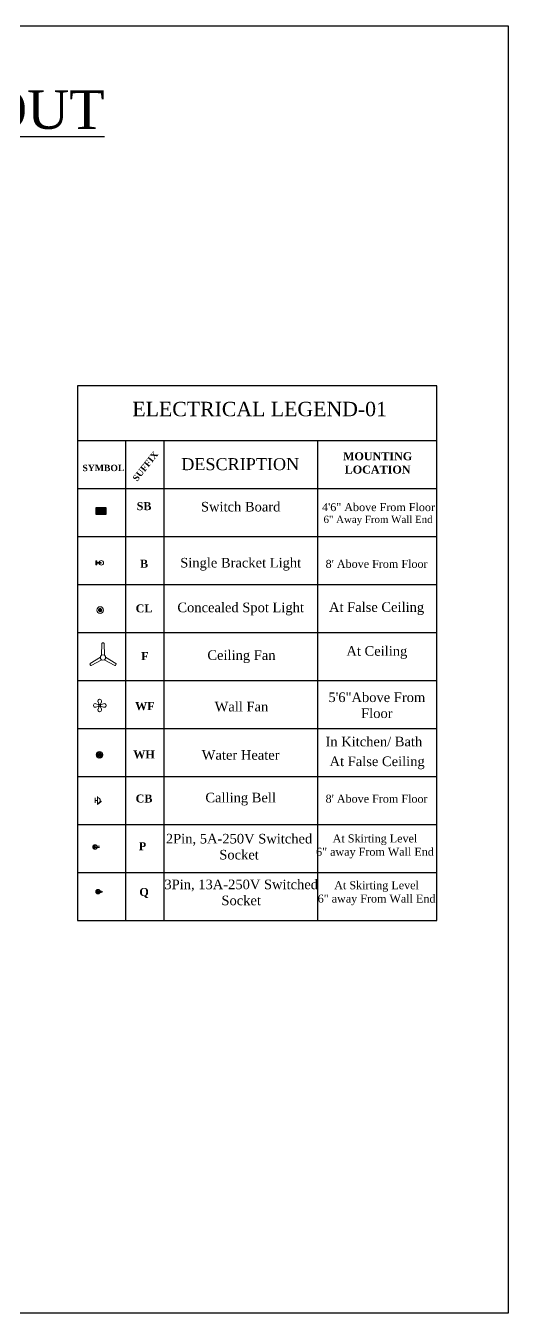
# Model space of a CAD drawing. Header units: inches. Extents: x -5597760 to 21122418, y -37133 to 23298423.
# Drawn here: x 4328 to 4629, y -26081 to -25276 of the extents above; entities that cross this region are included whole.
import ezdxf

# ---------------------------------------------------------------- set-up
doc = ezdxf.new("R2010")
doc.units = ezdxf.units.IN
doc.header["$MEASUREMENT"] = 0
doc.layers.add('CONTINUOUS', color=7, linetype='Continuous', lineweight=25)
doc.layers.add('ELECTRICAL SYMBLE', color=170, linetype='Continuous', lineweight=15)
doc.layers.add('E-TEXT', color=50, linetype='Continuous')
doc.layers.add('Text', color=7, linetype='Continuous')
doc.styles.get("Standard").update_dxf_attribs({"font": 'times.ttf', "height": 8})

# ---------------------------------------------------------------- blocks, each defined once
blk = doc.blocks.new('8')
at = {"color": 30, "true_color": 0xf26722, "extrusion": (-0.011679, 0.000192196, 0.999932)}
for p, q in [((1022.3, 924.2, -2.2), (1010.9, 924.2, -2.3)), ((1010.9, 922.7, -2.3), (1022.3, 922.7, -2.2)), ((1022.3, 922.7, -2.2), (1022.3, 924.2, -2.2))]:
    blk.add_line(p, q, dxfattribs=at)
at = {"layer": 'ELECTRICAL SYMBLE', "color": 30, "true_color": 0xf26722, "extrusion": (-0.011679, 0.000192196, 0.999932)}
for p, q in [((1010.9, 928.1, -2.3), (1008.9, 928.1, -2.3)), ((1008.9, 928.1, -2.3), (1008.9, 918.7, -2.3)), ((1008.9, 918.7, -2.3), (1010.9, 918.7, -2.3)), ((1010.9, 918.7, -2.3), (1010.9, 928.1, -2.3)), ((1010.9, 924.2, -2.3), (1010.9, 922.7, -2.3))]:
    blk.add_line(p, q, dxfattribs=at)
blk.add_arc((1022.2, 923.4, -13.9), 5.6, 187.6916, 172.3364, dxfattribs=at)
blk = doc.blocks.new('6')
at = {"color": 30, "true_color": 0xf26722, "extrusion": (-0.011679, 0.000192196, 0.999932)}
for p, q in [((1019.5, 986.6, -2.2), (1022, 989.2, -2.2)), ((1019.5, 985.7, -2.2), (1022.9, 989.1, -2.2)), ((1023.4, 983.8, -2.2), (1019.7, 987.5, -2.2)), ((1019.8, 985.1, -2.2), (1023.6, 988.8, -2.2)), ((1024, 984.2, -2.1), (1020, 988.1, -2.2)), ((1020.2, 984.5, -2.2), (1024.1, 988.5, -2.1)), ((1024.4, 984.6, -2.1), (1020.5, 988.6, -2.2)), ((1020.7, 984.1, -2.2), (1024.6, 988, -2.1)), ((1024.8, 985.2, -2.1), (1021.1, 988.9, -2.2)), ((1021.3, 983.7, -2.2), (1024.9, 987.3, -2.1)), ((1025, 985.9, -2.1), (1021.8, 989.1, -2.2)), ((1025, 986.9, -2.1), (1022.8, 989.1, -2.2)), ((1022.6, 983.6, -2.2), (1019.5, 986.7, -2.2)), ((1021.6, 983.6, -2.2), (1019.5, 985.8, -2.2)), ((1022.1, 983.6, -2.2), (1025.1, 986.5, -2.1)), ((1023.2, 983.7, -2.2), (1024.9, 985.5, -2.1))]:
    blk.add_line(p, q, dxfattribs=at)
at = {"layer": 'ELECTRICAL SYMBLE', "color": 30, "true_color": 0xf26722, "extrusion": (-0.011679, 0.000192196, 0.999932)}
for radius in [5.6, 2.8]:
    blk.add_circle((1022.2, 986.4, -13.9), radius, dxfattribs=at)
blk = doc.blocks.new('12')
at = {"color": 5, "extrusion": (-0.011679, 0.000192196, 0.999932)}
for p, q in [((1011.8, 791.7, -2.3), (1012.5, 791, -2.2)), ((1012.1, 787.6, -2.2), (1012.5, 787.2, -2.2)), ((1012.5, 791, -2.2), (1014.4, 792.9, -2.2)), ((1012.5, 787.2, -2.2), (1014.4, 789.1, -2.2)), ((1012.6, 794.9, -2.2), (1014.4, 796.6, -2.2)), ((1013.5, 784.4, -2.2), (1014.4, 785.3, -2.2)), ((1014.4, 796.6, -2.2), (1016.3, 794.7, -2.2)), ((1014.4, 792.9, -2.2), (1016.3, 791, -2.2)), ((1014.4, 789.1, -2.2), (1016.3, 787.2, -2.2)), ((1014.4, 785.3, -2.2), (1016.3, 783.4, -2.2)), ((1015.8, 799, -2.2), (1016.3, 798.5, -2.2)), ((1016.3, 798.5, -2.2), (1018.2, 800.4, -2.2)), ((1016.3, 794.7, -2.2), (1018.2, 796.6, -2.2)), ((1016.3, 791, -2.2), (1018.2, 792.9, -2.2)), ((1016.3, 787.2, -2.2), (1018.2, 789.1, -2.2)), ((1016.3, 783.4, -2.2), (1018.2, 785.3, -2.2)), ((1017.4, 780.7, -2.2), (1018.2, 781.5, -2.2)), ((1018.2, 800.4, -2.2), (1020.1, 798.5, -2.2)), ((1018.2, 796.6, -2.2), (1020.1, 794.7, -2.2)), ((1018.2, 792.9, -2.2), (1020.1, 791, -2.2)), ((1018.2, 789.1, -2.2), (1020.1, 787.2, -2.2)), ((1018.2, 785.3, -2.2), (1020.1, 783.4, -2.2)), ((1018.2, 781.5, -2.2), (1020.1, 779.7, -2.2)), ((1020.1, 798.5, -2.2), (1021.9, 800.4, -2.1)), ((1020.1, 794.7, -2.2), (1021.9, 796.6, -2.1)), ((1020.1, 791, -2.2), (1021.9, 792.9, -2.1)), ((1020.1, 787.2, -2.2), (1021.9, 789.1, -2.1)), ((1020.1, 783.4, -2.2), (1021.9, 785.3, -2.1)), ((1020.1, 779.7, -2.2), (1021.9, 781.5, -2.1)), ((1021.9, 800.4, -2.1), (1023.8, 798.5, -2.1)), ((1021.9, 796.6, -2.1), (1023.8, 794.7, -2.1)), ((1021.9, 792.9, -2.1), (1023.8, 791, -2.1)), ((1021.9, 789.1, -2.1), (1023.8, 787.2, -2.1)), ((1021.9, 785.3, -2.1), (1023.8, 783.4, -2.1)), ((1021.9, 781.5, -2.1), (1023.8, 779.7, -2.1)), ((1023.8, 798.5, -2.1), (1025.7, 800.4, -2.1)), ((1023.8, 794.7, -2.1), (1025.7, 796.6, -2.1)), ((1023.8, 791, -2.1), (1025.7, 792.9, -2.1)), ((1023.8, 787.2, -2.1), (1025.7, 789.1, -2.1)), ((1023.8, 783.4, -2.1), (1025.7, 785.3, -2.1)), ((1023.8, 779.7, -2.1), (1025.7, 781.5, -2.1)), ((1025.7, 800.4, -2.1), (1027.6, 798.5, -2.1)), ((1025.7, 796.6, -2.1), (1027.6, 794.7, -2.1)), ((1025.7, 792.9, -2.1), (1027.6, 791, -2.1)), ((1025.7, 789.1, -2.1), (1027.6, 787.2, -2.1)), ((1025.7, 785.3, -2.1), (1027.6, 783.4, -2.1)), ((1025.7, 781.5, -2.1), (1027.2, 780.1, -2.1)), ((1027.6, 798.5, -2.1), (1029, 799.9, -2.1)), ((1027.6, 794.7, -2.1), (1029.5, 796.6, -2)), ((1027.6, 791, -2.1), (1029.5, 792.9, -2)), ((1027.6, 787.2, -2.1), (1029.5, 789.1, -2)), ((1027.6, 783.4, -2.1), (1029.5, 785.3, -2)), ((1028.9, 781, -2), (1029.5, 781.5, -2)), ((1029.5, 796.6, -2), (1031.4, 794.7, -2)), ((1029.5, 792.9, -2), (1031.4, 791, -2)), ((1029.5, 789.1, -2), (1031.4, 787.2, -2)), ((1029.5, 785.3, -2), (1031.4, 783.4, -2)), ((1029.5, 781.5, -2), (1029.6, 781.4, -2)), ((1031.4, 794.7, -2), (1032.6, 796, -2)), ((1031.4, 791, -2), (1033.3, 792.9, -2)), ((1031.4, 787.2, -2), (1033.3, 789.1, -2)), ((1031.4, 783.4, -2), (1032.4, 784.4, -2)), ((1033.3, 792.9, -2), (1034, 792.1, -2)), ((1033.3, 789.1, -2), (1033.9, 788.4, -2))]:
    blk.add_line(p, q, dxfattribs=at)
at = {"layer": 'ELECTRICAL SYMBLE', "extrusion": (-0.011679, 0.000192196, 0.999932)}
blk.add_circle((1022.8, 790.4, -13.9), 11.2, dxfattribs=at)
blk = doc.blocks.new('18')
at = {"color": 5, "extrusion": (-0.011679, 0.000192196, 0.999932)}
for p, q in [((1016.1, 625.4, -2.2), (1021.7, 631, -2.1)), ((1021.7, 620.2, -2.1), (1016.1, 625.8, -2.2)), ((1016.2, 626.4, -2.2), (1021.1, 631.4, -2.1)), ((1021.7, 621.1, -2.1), (1016.2, 626.7, -2.2)), ((1020.7, 620.3, -2.1), (1016.2, 624.8, -2.2)), ((1016.3, 624.6, -2.2), (1021.7, 630.1, -2.1)), ((1016.4, 627.6, -2.2), (1019.9, 631.1, -2.1)), ((1021.7, 622.1, -2.1), (1016.4, 627.4, -2.2)), ((1016.5, 623.9, -2.2), (1021.7, 629.1, -2.1)), ((1021.7, 623, -2.1), (1016.6, 628.1, -2.2)), ((1019.3, 620.7, -2.1), (1016.7, 623.4, -2.2)), ((1016.8, 623.2, -2.2), (1021.7, 628.2, -2.1)), ((1021.7, 624, -2.1), (1017, 628.7, -2.2)), ((1017.1, 622.6, -2.2), (1021.7, 627.2, -2.1)), ((1021.7, 624.9, -2.1), (1017.4, 629.3, -2.2)), ((1017.5, 622.1, -2.2), (1021.7, 626.3, -2.1)), ((1021.7, 625.9, -2.1), (1017.8, 629.8, -2.1)), ((1018, 621.6, -2.1), (1021.7, 625.3, -2.1)), ((1021.7, 626.8, -2.1), (1018.3, 630.2, -2.1)), ((1018.5, 621.2, -2.1), (1021.7, 624.4, -2.1)), ((1021.7, 627.7, -2.1), (1018.9, 630.6, -2.1)), ((1019.1, 620.8, -2.1), (1021.7, 623.5, -2.1)), ((1021.7, 628.7, -2.1), (1019.5, 630.9, -2.1)), ((1019.8, 620.5, -2.1), (1021.7, 622.5, -2.1)), ((1021.7, 629.6, -2.1), (1020.2, 631.2, -2.1)), ((1020.5, 620.3, -2.1), (1021.7, 621.6, -2.1)), ((1021.7, 630.6, -2.1), (1021, 631.3, -2.1)), ((1021.3, 620.2, -2.1), (1021.7, 620.6, -2.1))]:
    blk.add_line(p, q, dxfattribs=at)
at = {"extrusion": (-0.011679, 0.000192196, 0.999932)}
blk.add_line((1021.7, 631.4, -2.1), (1021.7, 620.2, -2.1), dxfattribs=at)
at = {"layer": 'ELECTRICAL SYMBLE', "extrusion": (-0.011679, 0.000192196, 0.999932)}
for p, q in [((1021.7, 627.3, -2.1), (1030.5, 627.3, -2)), ((1021.7, 625.8, -2.1), (1033.5, 625.8, -2)), ((1021.7, 624.2, -2.1), (1030.5, 624.2, -2))]:
    blk.add_line(p, q, dxfattribs=at)
blk.add_circle((1021.6, 625.8, -13.9), 5.6, dxfattribs=at)
blk = doc.blocks.new('15')
at = {"layer": 'ELECTRICAL SYMBLE', "color": 18, "true_color": 0x000000, "extrusion": (-0.011679, 0.000192196, 0.999932)}
for p, q in [((1030.3, 721.3, -2), (1030.3, 725.5, -2)), ((1030.3, 721.3, -2), (1030.3, 717.2, -2)), ((1034.1, 721.3, -2), (1030.3, 721.3, -2)), ((1034.1, 728, -2), (1034.1, 714.7, -2)), ((1034.1, 714.7, -2), (1039.9, 719.6, -1.9))]:
    blk.add_line(p, q, dxfattribs=at)
for centre, radius, start, end in [((1034, 721.3, -13.9), 4.48, 270.014, 90.014), ((1039.8, 719.6, -13.9), 0.378, 0.014, 180.014), ((1039.8, 719.6, -13.9), 0.378, 180.014, 0.014)]:
    blk.add_arc(centre, radius, start, end, dxfattribs=at)
blk = doc.blocks.new('25')
at = {"layer": 'ELECTRICAL SYMBLE', "extrusion": (-0.011679, 0.000192196, 0.999932)}
for p, q in [((1022.1, 432.9, -2.1), (1019, 434, -2.1)), ((1019, 430.6, -2.1), (1022.1, 431.7, -2.1)), ((1021.1, 436, -2.1), (1022.2, 433, -2.1)), ((1022.2, 431.6, -2.1), (1021.1, 428.5, -2.1)), ((1023.4, 433, -2.1), (1024.5, 436, -2)), ((1024.5, 428.5, -2), (1023.4, 431.6, -2.1)), ((1026.5, 434, -2), (1023.5, 432.9, -2.1)), ((1023.5, 431.7, -2.1), (1026.5, 430.6, -2))]:
    blk.add_line(p, q, dxfattribs=at)
for centre, radius, start, end in [((1022.8, 436.7, -13.9), 1.94, 99.0124, 199.4015), ((1022.7, 432.6, -13.9), 6.01, 88.2582, 91.7699), ((1022.6, 436.7, -13.9), 1.94, 340.6265, 81.0157), ((1018.3, 432.2, -13.9), 1.94, 70.6265, 171.0157), ((1022.4, 432.3, -13.9), 6.01, 178.2582, 181.7699), ((1018.3, 432.4, -13.9), 1.94, 189.0124, 289.4015), ((1022.8, 427.9, -13.9), 1.94, 160.6265, 261.0157), ((1022.7, 432.3, -13.9), 0.9, 139.6598, 180.014), ((1022.7, 432.3, -13.9), 0.9, 180.014, 220.3682), ((1022.7, 432.3, -13.9), 0.9, 90.014, 130.3682), ((1022.7, 432.3, -13.9), 0.9, 229.6598, 270.014), ((1022.7, 432, -13.9), 6.01, 268.2582, 271.7699), ((1022.7, 432.3, -13.9), 0.9, 49.6598, 90.014), ((1022.7, 432.3, -13.9), 0.9, 49.6598, 90.014), ((1022.7, 432.3, -13.9), 0.9, 270.014, 310.3682), ((1022.6, 427.9, -13.9), 1.94, 279.0124, 19.4015), ((1022.7, 432.3, -13.9), 0.9, 0.014, 40.3682), ((1022.7, 432.3, -13.9), 0.9, 319.6598, 0.014), ((1027.1, 432.2, -13.9), 1.94, 9.0124, 109.4015), ((1027.1, 432.4, -13.9), 1.94, 250.6265, 351.0157), ((1023, 432.3, -13.9), 6.01, 358.2582, 1.7699)]:
    blk.add_arc(centre, radius, start, end, dxfattribs=at)
blk = doc.blocks.new('4')
at = {"layer": 'ELECTRICAL SYMBLE', "color": 18, "true_color": 0x000000, "extrusion": (-0.011679, 0.000192196, 0.999932)}
for p, q in [((1021.3, 1082.7, -2.2), (1021.8, 1095.6, -2.2)), ((1024.6, 1082.7, -2.2), (1024.1, 1095.6, -2.2)), ((1020.2, 1080.8, -2.2), (1009.3, 1073.9, -2.3)), ((1021.8, 1077.9, -2.2), (1010.4, 1071.9, -2.3)), ((1024, 1077.9, -2.2), (1035.5, 1071.9, -2)), ((1025.7, 1080.8, -2.1), (1036.6, 1073.9, -2))]:
    blk.add_line(p, q, dxfattribs=at)
blk.add_circle((1022.8, 1080.4, -13.9), 2.8, dxfattribs=at)
for centre, radius, start, end in [((1022.3, 1095.5, -13.9), 0.56, 92.2189, 177.6209), ((1022.8, 1080.4, -13.9), 15.7, 87.8091, 92.2189), ((1023.4, 1095.5, -13.9), 0.56, 2.4071, 87.8091), ((1009.5, 1073.4, -13.9), 0.56, 122.4071, 207.8091), ((1022.8, 1080.4, -13.9), 15.7, 207.8091, 212.2189), ((1022.8, 1080.4, -13.9), 15.7, 327.8091, 332.2189), ((1036.2, 1073.4, -13.9), 0.56, 332.2189, 57.6209), ((1010.1, 1072.4, -13.9), 0.56, 212.2189, 297.6209), ((1035.6, 1072.4, -13.9), 0.56, 242.4071, 327.8091)]:
    blk.add_arc(centre, radius, start, end, dxfattribs=at)
blk = doc.blocks.new('17')
at = {"color": 5, "extrusion": (-0.011679, 0.000192196, 0.999932)}
for p, q in [((1016.1, 658.7, -2.2), (1021.1, 663.7, -2.1)), ((1016.1, 657.8, -2.2), (1021.7, 663.4, -2.1)), ((1021.7, 652.6, -2.1), (1016.1, 658.2, -2.2)), ((1016.2, 656.9, -2.2), (1021.7, 662.4, -2.1)), ((1021.7, 653.5, -2.1), (1016.2, 659, -2.2)), ((1020.7, 652.6, -2.1), (1016.2, 657.1, -2.2)), ((1016.4, 659.9, -2.2), (1019.9, 663.5, -2.1)), ((1021.7, 654.5, -2.1), (1016.4, 659.8, -2.2)), ((1016.5, 656.2, -2.2), (1021.7, 661.5, -2.1)), ((1021.7, 655.4, -2.1), (1016.6, 660.5, -2.2)), ((1016.7, 655.6, -2.2), (1021.7, 660.5, -2.1)), ((1019.3, 653.1, -2.1), (1016.7, 655.7, -2.2)), ((1021.7, 656.3, -2.1), (1017, 661.1, -2.2)), ((1017.1, 655, -2.2), (1021.7, 659.6, -2.1)), ((1021.7, 657.3, -2.1), (1017.3, 661.6, -2.2)), ((1017.5, 654.4, -2.2), (1021.7, 658.6, -2.1)), ((1021.7, 658.2, -2.1), (1017.8, 662.1, -2.2)), ((1018, 654, -2.2), (1021.7, 657.7, -2.1)), ((1021.7, 659.2, -2.1), (1018.3, 662.6, -2.2)), ((1018.5, 653.6, -2.1), (1021.7, 656.8, -2.1)), ((1021.7, 660.1, -2.1), (1018.9, 663, -2.1)), ((1019.1, 653.2, -2.1), (1021.7, 655.8, -2.1)), ((1021.7, 661.1, -2.1), (1019.5, 663.3, -2.1)), ((1019.7, 652.9, -2.1), (1021.7, 654.9, -2.1)), ((1021.7, 662, -2.1), (1020.2, 663.5, -2.1)), ((1020.5, 652.7, -2.1), (1021.7, 653.9, -2.1)), ((1021.7, 662.9, -2.1), (1021, 663.7, -2.1)), ((1021.3, 652.6, -2.1), (1021.7, 653, -2.1))]:
    blk.add_line(p, q, dxfattribs=at)
at = {"extrusion": (-0.011679, 0.000192196, 0.999932)}
blk.add_line((1021.7, 663.7, -2.1), (1021.7, 652.5, -2.1), dxfattribs=at)
at = {"layer": 'ELECTRICAL SYMBLE', "extrusion": (-0.011679, 0.000192196, 0.999932)}
for p, q in [((1021.7, 659.7, -2.1), (1033.1, 659.7, -2)), ((1021.7, 656.6, -2.1), (1033.1, 656.6, -2))]:
    blk.add_line(p, q, dxfattribs=at)
blk.add_circle((1021.6, 658.1, -13.9), 5.6, dxfattribs=at)

msp = doc.modelspace()

# ---------------------------------------------------------------- hatches: boundary and pattern name
at = {"layer": 'CONTINUOUS', "lineweight": 25}
h = msp.add_hatch(dxfattribs=at)
h.set_pattern_fill('ANSI31', color=1, scale=0.25)
h.set_pattern_definition([(45, (-198657.755792, -5085.62803), (-0.022097086912, 0.022097086912), [])])
h.paths.add_polyline_path([(4371.53, -25577.6), (4371.53, -25581.47), (4377.86, -25581.47), (4377.86, -25577.6)])

# ---------------------------------------------------------------- linework, layer by layer
msp.add_lwpolyline([(3742.5, -25276.37), (4629, -25276.37), (4629, -26080.87), (3742.5, -26080.87)], close=True)
at = {"layer": 'CONTINUOUS', "color": 0, "lineweight": 25}
for p, q in [((4584.32, -25501.45), (4360, -25501.45)), ((4360, -25501.45), (4360, -25835.55)), ((4584.32, -25835.55), (4584.32, -25501.45)), ((4360, -25535.55), (4584.32, -25535.55)), ((4390, -25535.55), (4390, -25835.55)), ((4414, -25535.55), (4414, -25835.55)), ((4510, -25535.55), (4510, -25835.55)), ((4360, -25565.55), (4584.32, -25565.55)), ((4360, -25595.55), (4584.32, -25595.55)), ((4360, -25625.55), (4584.32, -25625.55)), ((4360, -25655.55), (4584.32, -25655.55)), ((4360, -25685.55), (4584.32, -25685.55)), ((4360, -25715.55), (4584.32, -25715.55)), ((4360, -25745.55), (4584.32, -25745.55)), ((4360, -25775.55), (4584.32, -25775.55)), ((4360, -25805.55), (4584.32, -25805.55)), ((4360, -25835.55), (4584.32, -25835.55))]:
    msp.add_line(p, q, dxfattribs=at)
at = {"layer": 'E-TEXT', "color": 0, "lineweight": 25}
msp.add_lwpolyline([(4371.53, -25577.6), (4371.53, -25581.47), (4377.86, -25581.47), (4377.86, -25577.6)], close=True, dxfattribs=at)

# ---------------------------------------------------------------- block references
at = {"layer": 'ELECTRICAL SYMBLE', "color": 0, "lineweight": 25}
for name, p, xscale, yscale, zscale in [('8', (4119.31, -25842.83, 0.83), 0.25, 0.25, 0.25), ('6', (3990.82, -26011.37, 0.81), 0.375, 0.375, 0.375)]:
    msp.add_blockref(name, p, dxfattribs=dict(at, xscale=xscale, yscale=yscale, zscale=zscale))
at = {"layer": 'ELECTRICAL SYMBLE', "lineweight": 25}
for name, p, xscale, yscale, zscale in [('4', (3777.57, -26303.16, 1.28), 0.5850000000000001, 0.5850000000000001, 0.5850000000000001), ('25', (3734.68, -25971.27, 1.29), 0.625, 0.625, 0.625), ('12', (4182.03, -25880.17, 0.39), 0.1875, 0.1875, 0.1875), ('15', (3984.8, -26030.93, 0.75), 0.375, 0.375, 0.375), ('17', (4115.54, -25954.03, 0.53), 0.25, 0.25, 0.25), ('18', (4117.43, -25973.92, 0.52), 0.25, 0.25, 0.25)]:
    msp.add_blockref(name, p, dxfattribs=dict(at, xscale=xscale, yscale=yscale, zscale=zscale))

# ---------------------------------------------------------------- texts
at = {"insert": (3942, -25316.79), "char_height": 24, "attachment_point": 1}
msp.add_mtext_dynamic_manual_height_columns('{\\L\\C1;GF ELECTRICAL LAYOUT}', width=466, gutter_width=120, heights=[0], dxfattribs=at)
at = {"layer": 'E-TEXT', "color": 0, "lineweight": 25, "attachment_point": 5}
for s, insert, char_height, width in [('{\\fTimes New Roman|b1|i0|c0|p18;MOUNTING LOCATION}', (4547.44, -25549.55, -0.25), 5, 73.5378), ('{\\fTimes New Roman|b0|i0|c0|p18;4\'6" Above From Floor}', (4548.01, -25577.19, -0.96), 5, 73.8823), ('{\\fTimes New Roman|b0|i0|c0|p18;6" Away From Wall End}', (4547.72, -25585.53, -0.96), 4.5, 75.0507), ("{\\fTimes New Roman|b0|i0|c0|p18;8' Above From Floor}", (4546.8, -25612.66, -0.96), 5, 73.8823), ('{\\fTimes New Roman|b0|i0|c0|p18;At False Ceiling}', (4546.8, -25640.6, -0.96), 6, 73.8823)]:
    msp.add_mtext(s, dxfattribs=dict(at, insert=insert, char_height=char_height, width=width))
at = {"layer": 'E-TEXT', "color": 1, "lineweight": 25, "attachment_point": 5}
for s, insert, char_height, width in [('{\\fTimes New Roman|b0|i0|c0|p18;At Ceiling}', (4546.97, -25668.01, -0.96), 6, 73.8823), ('{\\fTimes New Roman|b0|i0|c0|p18;5\'6"Above From Floor}', (4546.97, -25701, -0.96), 6, 73.8823), ('{\\fTimes New Roman|b0|i0|c0|p18;In Kitchen/ Bath}', (4545.1, -25723.68, -0.96), 6, 67.6386), ('{\\fTimes New Roman|b0|i0|c0|p18;At False Ceiling}', (4547.15, -25736.97, -0.96), 6, 73.8823), ("{\\fTimes New Roman|b0|i0|c0|p18;8' Above From Floor}", (4546.79, -25759.41, -0.96), 5, 73.8823), ('{\\fTimes New Roman|b0|i0|c0|p18;At Skirting Level\\P6" away From Wall End}', (4545.79, -25789.16, -0.96), 5, 73.8823), ('{\\fTimes New Roman|b0|i0|c0|p18;At Skirting Level\\P6" away From Wall End}', (4546.79, -25818.41, -0.96), 5, 73.8823)]:
    msp.add_mtext(s, dxfattribs=dict(at, insert=insert, char_height=char_height, width=width))
at = {"layer": 'ELECTRICAL SYMBLE', "color": 0, "lineweight": 25, "char_height": 6, "width": 103.9064, "attachment_point": 5}
for s, insert in [('{\\fTimes New Roman|b0|i0|c0|p18;Switch Board}', (4461.94, -25576.93, -0.96)), ('{\\fTimes New Roman|b0|i0|c0|p18;Single Bracket Light}', (4461.94, -25612.87, -0.96)), ('{\\fTimes New Roman|b0|i0|c0|p18;Concealed Spot Light}', (4461.94, -25640.81, -0.96))]:
    msp.add_mtext(s, dxfattribs=dict(at, insert=insert))
at = {"layer": 'ELECTRICAL SYMBLE', "lineweight": 25, "char_height": 6, "width": 103.9064, "attachment_point": 5}
for s, insert in [('{\\fTimes New Roman|b0|i0|c0|p18;Ceiling Fan}', (4462.43, -25670.62, -0.96)), ('{\\fTimes New Roman|b0|i0|c0|p18;Wall Fan}', (4462.43, -25701.87, -0.96)), ('{\\fTimes New Roman|b0|i0|c0|p18;Water Heater}', (4461.93, -25732.06, -0.96)), ('{\\fTimes New Roman|b0|i0|c0|p18;Calling Bell}', (4461.93, -25759.62, -0.96)), ('{\\fTimes New Roman|b0|i0|c0|p18;2Pin, 5A-250V Switched Socket}', (4460.93, -25789.37, -0.96)), ('{\\fTimes New Roman|b0|i0|c0|p18;3Pin, 13A-250V Switched Socket}', (4462.26, -25817.95, -0.96))]:
    msp.add_mtext(s, dxfattribs=dict(at, insert=insert))
at = {"layer": 'Text', "color": 0, "lineweight": 25, "ltscale": 3, "attachment_point": 5}
for s, insert, char_height, width in [('{\\fTimes New Roman|b0|i0|c0|p18;ELECTRICAL LEGEND-01}', (4473.78, -25515.92, -0.25), 9, 185.3468), ('{\\fTimes New Roman|b1|i0|c0|p18;SYMBOL}', (4376.23, -25552.71, -1.26), 4, 26.2443), ('{\\fTimes New Roman|b0|i0|c0|p18;\\C256;DESCRIPTION}', (4461.66, -25550.36, -0.25), 7.5, 88.809), ('{\\fTimes New Roman|b1|i0|c0|p18;SB}', (4401.62, -25576.59, -0.96), 5, 26.2443), ('{\\fTimes New Roman|b1|i0|c0|p18;B}', (4401.62, -25612.53, -0.96), 5, 26.2443), ('{\\fTimes New Roman|b1|i0|c0|p18;CL}', (4401.62, -25640.47, -0.96), 5, 26.2443)]:
    msp.add_mtext(s, dxfattribs=dict(at, insert=insert, char_height=char_height, width=width))
at = {"layer": 'Text', "color": 0, "lineweight": 25, "ltscale": 3, "insert": (4402.43, -25551.62, -0.96), "char_height": 4, "width": 26.2443, "attachment_point": 5, "rotation": 51.8059}
msp.add_mtext('{\\fTimes New Roman|b1|i0|c0|p18;SUFFIX}', dxfattribs=at)
at = {"layer": 'Text', "lineweight": 25, "ltscale": 3, "char_height": 5, "width": 26.2443, "attachment_point": 5}
for s, insert in [('{\\fTimes New Roman|b1|i0|c0|p18;F}', (4402.11, -25670.28, -0.96)), ('{\\fTimes New Roman|b1|i0|c0|p18;WF}', (4402.11, -25701.53, -0.96)), ('{\\fTimes New Roman|b1|i0|c0|p18;WH}', (4401.61, -25731.73, -0.96)), ('{\\fTimes New Roman|b1|i0|c0|p18;CB}', (4401.61, -25759.28, -0.96)), ('{\\fTimes New Roman|b1|i0|c0|p18;P}', (4400.61, -25789.03, -0.96)), ('{\\fTimes New Roman|b1|i0|c0|p18;Q}', (4401.61, -25818.28, -0.96))]:
    msp.add_mtext(s, dxfattribs=dict(at, insert=insert))

doc.saveas('drawing.dxf')
